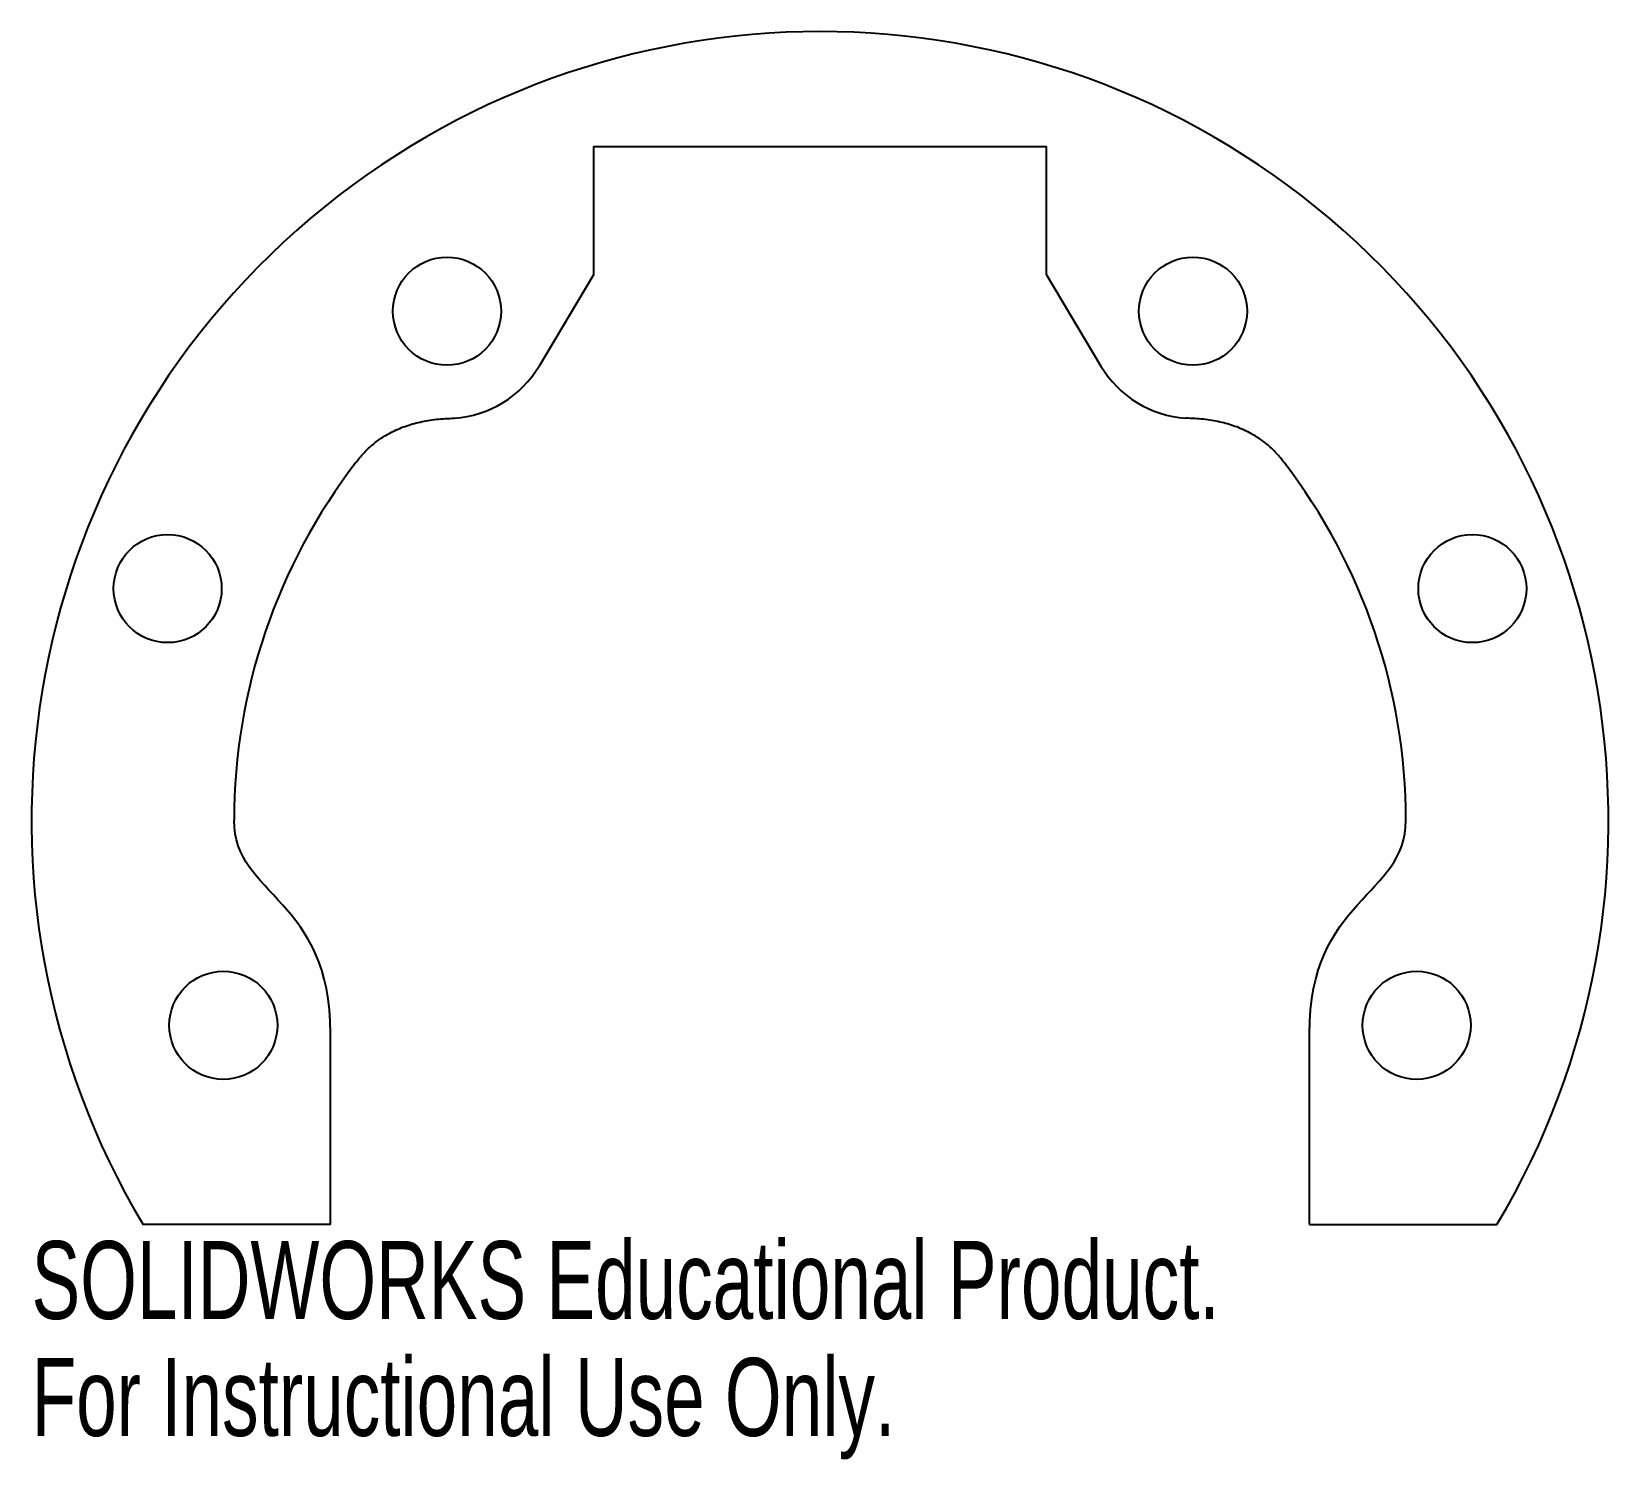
# Model space of a CAD drawing. Header units: millimetres. Extents: x -48.9 to 48.9, y -39.6 to 48.9.
import ezdxf

# ---------------------------------------------------------------- set-up
doc = ezdxf.new("R2010")
doc.units = ezdxf.units.MM
doc.styles.add('SLDTEXTSTYLE0', font='TXT', dxfattribs={"width": 0.7})

msp = doc.modelspace()

# ---------------------------------------------------------------- linework, layer by layer
at = {"color": 7, "linetype": 'Continuous', "lineweight": 25}
for p, q in [((-14.05, 41.76), (-14.05, 33.807)), ((-14.05, 41.76), (14.05, 41.76)), ((14.05, 33.807), (14.05, 41.76)), ((-14.05, 33.807), (-17.416, 28.154)), ((14.05, 33.807), (17.416, 28.154)), ((-30.349, -25.07), (-30.349, -13.233)), ((30.349, -25.07), (30.349, -13.233)), ((-30.349, -25.07), (-41.979, -25.07)), ((30.349, -25.07), (41.979, -25.07))]:
    msp.add_line(p, q, dxfattribs=at)
for centre in [(-23.13, 31.557), (23.13, 31.557), (-40.457, 14.36), (40.457, 14.36), (-37, -12.719), (37, -12.719)]:
    msp.add_circle(centre, 3.35, dxfattribs=at)
for centre, radius, start, end in [((0, 0), 48.895, 329.15406, 210.84594), ((-23.13, 31.557), 6.65, 273.86906, 329.22954), ((23.13, 31.557), 6.65, 210.77046, 266.13094), ((0, 0), 36.33, 142.38688, 180), ((0, 0), 36.33, 0, 37.61312)]:
    msp.add_arc(centre, radius, start, end, dxfattribs=at)
for points, degree in [([(-28.779, 22.173), (-26.803, 24.859), (-22.681, 24.922)], 2), ([(28.779, 22.173), (26.803, 24.859), (22.681, 24.922)], 2), ([(-30.349, -13.233), (-30.349, -4.819), (-36.33, -4.744), (-36.33, 0)], 3), ([(30.349, -13.233), (30.349, -4.819), (36.33, -4.744), (36.33, 0)], 3)]:
    msp.add_open_spline(points, degree=degree, dxfattribs=at)

# ---------------------------------------------------------------- texts
at = {"color": 7, "linetype": 'Continuous', "char_height": 4.83362, "attachment_point": 1, "style": 'SLDTEXTSTYLE0'}
for s, insert in [('SOLIDWORKS Educational Product.', (-48.895, -26.09)), ('For Instructional Use Only.', (-48.895, -33.34))]:
    msp.add_mtext(s, dxfattribs=dict(at, insert=insert))

doc.saveas('drawing.dxf')
